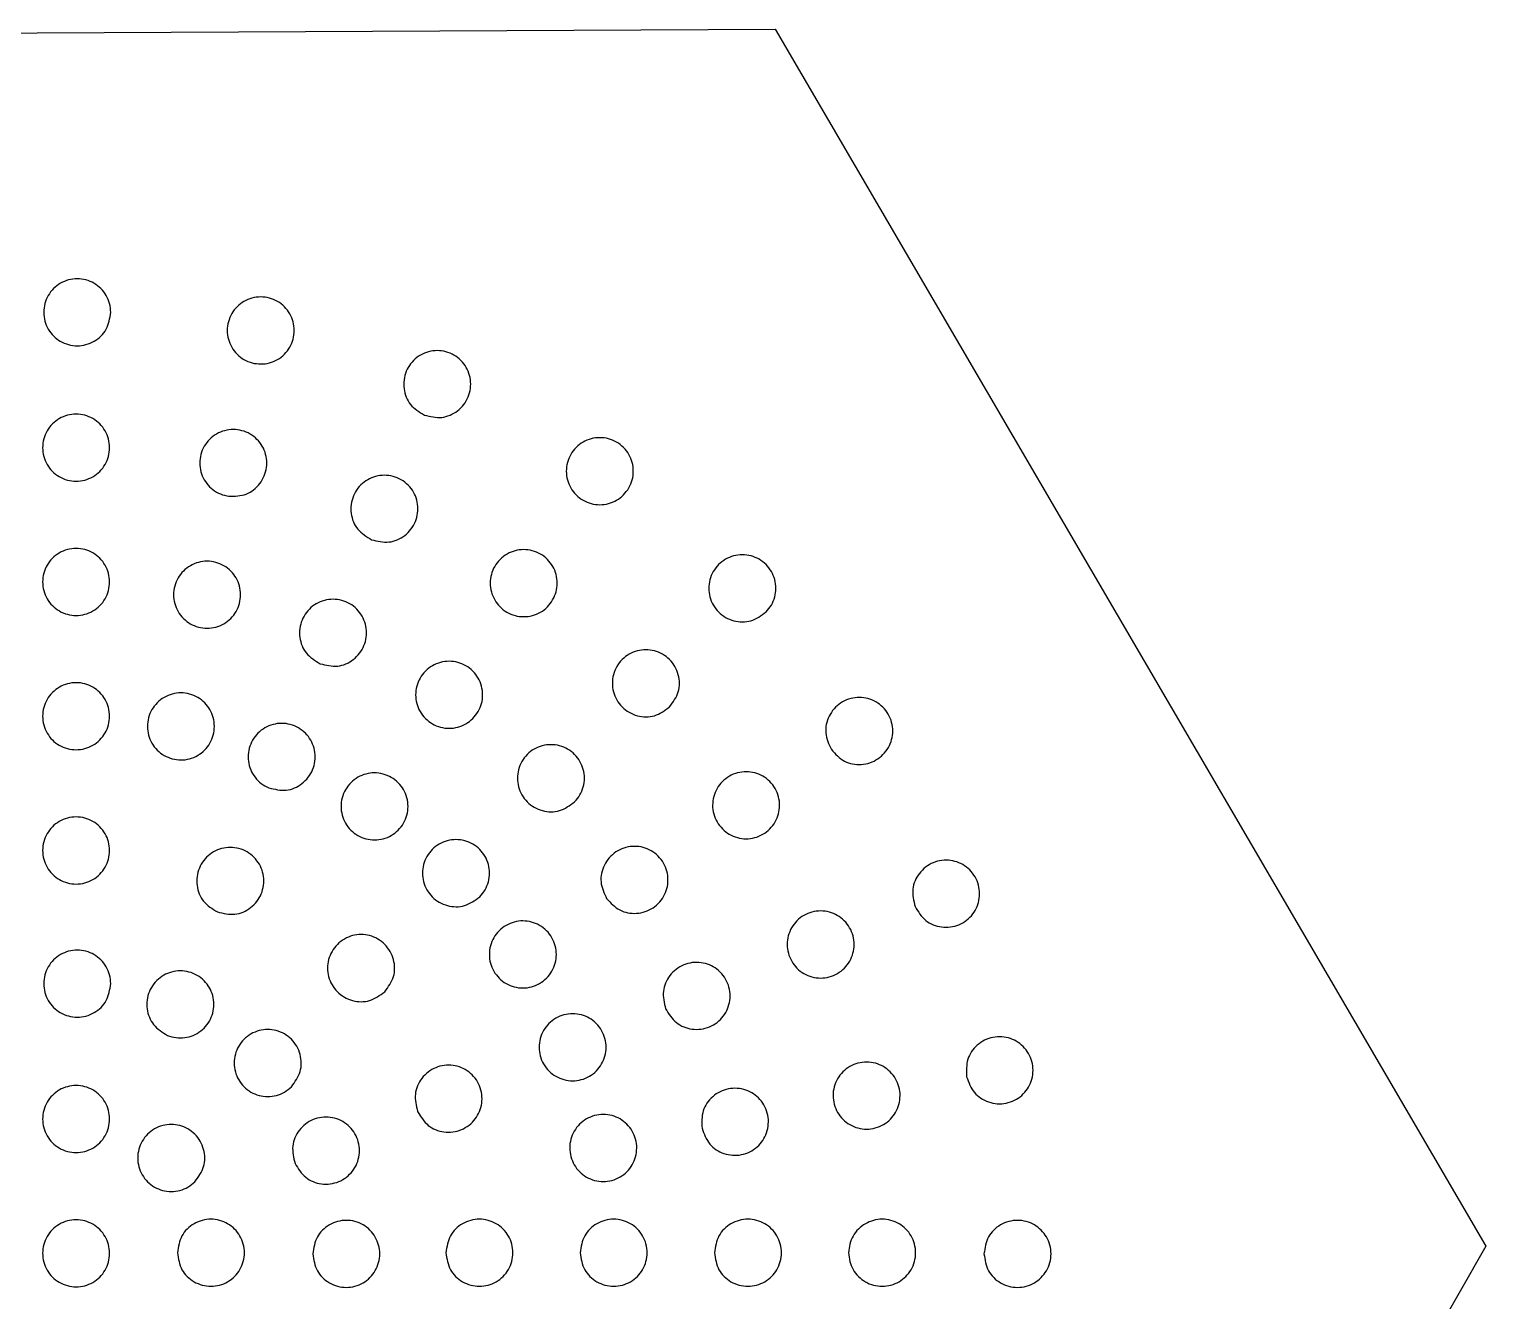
# Model space of a CAD drawing. Extents: x 3.8 to 51.7, y 2.8 to 44.4.
# Drawn here: x 26.94 to 51.72, y 22.8 to 44.43 of the extents above; entities that cross this region are included whole.
import ezdxf

# ---------------------------------------------------------------- set-up
doc = ezdxf.new("R2010")
doc.units = 0
doc.layers.add('Layer_1', color=7, linetype='CONTINUOUS')

msp = doc.modelspace()

# ---------------------------------------------------------------- linework, layer by layer
at = {"layer": 'Layer_1', "color": 1}
msp.add_lwpolyline([(39.628133, 44.428101), (51.718135, 23.730246), (39.838267, 2.911069), (15.868397, 2.789748), (3.778395, 23.487604), (15.658263, 44.30678), (39.628133, 44.428101)], close=True, dxfattribs=at)
at = {"layer": 'Layer_1', "color": 5}
for points in [[(28.327702, 39.612687), (28.327702, 39.612687)], [(30.768421, 38.744372), (30.768421, 38.744372)], [(33.663027, 37.864383), (33.663027, 37.864383)], [(28.308942, 37.310463), (28.308942, 37.310463)], [(30.30088, 36.490042), (30.30088, 36.490042)], [(37.120867, 36.593837), (37.120867, 36.593837)], [(32.76467, 35.744583), (32.76467, 35.744583)], [(28.308942, 35.026997), (28.308942, 35.026997)], [(35.82622, 34.690028), (35.82622, 34.690028)], [(39.473861, 34.51587), (39.473861, 34.51587)], [(29.855397, 34.250452), (29.855397, 34.250452)], [(31.890825, 33.634934), (31.890825, 33.634934)], [(28.308942, 32.743531), (28.308942, 32.743531)], [(34.557594, 32.791395), (34.557594, 32.791395)], [(37.832675, 32.901216), (37.832675, 32.901216)], [(29.409916, 32.010864), (29.409916, 32.010864)], [(40.58572, 32.176027), (40.58572, 32.176027)], [(31.016982, 31.525289), (31.016982, 31.525289)], [(36.218021, 31.286561), (36.218021, 31.286561)], [(33.288969, 30.892765), (33.288969, 30.892765)], [(38.661065, 30.912577), (38.661065, 30.912577)], [(28.308942, 30.460067), (28.308942, 30.460067)], [(34.603368, 29.671909), (34.603368, 29.671909)], [(36.762433, 29.643952), (36.762433, 29.643952)], [(42.010268, 29.506988), (42.010268, 29.506988)], [(30.143137, 29.415641), (30.143137, 29.415641)], [(39.876108, 28.643297), (39.876108, 28.643297)], [(34.863801, 28.375327), (34.863801, 28.375327)], [(28.327702, 28.195364), (28.327702, 28.195364)], [(32.988716, 28.057256), (32.988716, 28.057256)], [(37.766461, 27.769452), (37.766461, 27.769452)], [(29.293807, 27.316152), (29.293807, 27.316152)], [(35.656815, 26.895608), (35.656815, 26.895608)], [(42.886739, 26.611316), (42.886739, 26.611316)], [(31.400596, 26.442603), (31.400596, 26.442603)], [(33.547168, 26.021764), (33.547168, 26.021764)], [(40.625088, 26.180574), (40.625088, 26.180574)], [(28.308942, 25.893139), (28.308942, 25.893139)], [(38.385499, 25.735092), (38.385499, 25.735092)], [(36.145911, 25.28961), (36.145911, 25.28961)], [(31.462038, 25.137766), (31.462038, 25.137766)], [(29.759411, 24.827951), (29.759411, 24.827951)], [(28.308942, 23.609673), (28.308942, 23.609673)], [(29.461903, 23.619054), (29.461903, 23.619054)], [(31.764127, 23.600292), (31.764127, 23.600292)], [(34.028827, 23.619054), (34.028827, 23.619054)], [(36.312294, 23.619054), (36.312294, 23.619054)], [(38.595757, 23.619054), (38.595757, 23.619054)], [(40.879223, 23.619054), (40.879223, 23.619054)], [(43.181451, 23.600293), (43.181451, 23.600293)]]:
    msp.add_lwpolyline(points, close=True, dxfattribs=at)
for points, knots in [([(28.327702, 39.612687), (28.312037, 39.512215), (28.281171, 39.314252), (28.05427, 39.096317), (27.758277, 39.015539), (27.459211, 39.096382), (27.241343, 39.313997), (27.174443, 39.563296), (27.200973, 39.761833), (27.258503, 39.900934), (27.350096, 40.020349), (27.46953, 40.111934), (27.608549, 40.169516), (27.757757, 40.189215), (27.90698, 40.169516), (28.045955, 40.111933), (28.165552, 40.020353), (28.256534, 39.900916), (28.316335, 39.761898), (28.323902, 39.662562), (28.327702, 39.612687)], [0, 0, 0, 0, 0.297999, 0.58716, 0.88516, 1.183159, 1.47232, 1.77032, 1.919516, 2.067478, 2.216675, 2.365872, 2.513834, 2.66303, 2.812227, 2.960189, 3.109386, 3.258583, 3.406545, 3.555741, 3.555741, 3.555741, 3.555741]), ([(30.768421, 38.744372), (30.720246, 38.757829), (30.624295, 38.784631), (30.499614, 38.870403), (30.400226, 38.982942), (30.33372, 39.118089), (30.304426, 39.265699), (30.317137, 39.465614), (30.431418, 39.697033), (30.687424, 39.868093), (30.944967, 39.885113), (31.134516, 39.820355), (31.25972, 39.736794), (31.358972, 39.623663), (31.425497, 39.488657), (31.454851, 39.341076), (31.445062, 39.190892), (31.39663, 39.048379), (31.313041, 38.923308), (31.199889, 38.823874), (31.064997, 38.757942), (30.916983, 38.726411), (30.818079, 38.738368), (30.768421, 38.744372)], [0, 0, 0, 0, 0.149197, 0.297159, 0.446355, 0.595552, 0.743514, 0.892711, 1.19071, 1.479871, 1.777871, 1.927067, 2.075029, 2.224226, 2.373423, 2.521385, 2.670582, 2.819779, 2.967741, 3.116938, 3.266135, 3.414097, 3.563294, 3.563294, 3.563294, 3.563294]), ([(33.663027, 37.864383), (33.576211, 37.917318), (33.405155, 38.021619), (33.290443, 38.314448), (33.323228, 38.568304), (33.423823, 38.74185), (33.530184, 38.848292), (33.660509, 38.923581), (33.805898, 38.962486), (33.95637, 38.962485), (34.101762, 38.923583), (34.232077, 38.848283), (34.338477, 38.741884), (34.413773, 38.611569), (34.45269, 38.466178), (34.452633, 38.315703), (34.401048, 38.121856), (34.244727, 37.919171), (33.956552, 37.793222), (33.761846, 37.840426), (33.663027, 37.864383)], [0, 0, 0, 0, 0.298, 0.587161, 0.88516, 1.034357, 1.182319, 1.331516, 1.480713, 1.628675, 1.777872, 1.927068, 2.07503, 2.224227, 2.373424, 2.521386, 2.670583, 2.968583, 3.257744, 3.555743, 3.555743, 3.555743, 3.555743]), ([(28.308942, 37.310463), (28.305142, 37.260588), (28.297575, 37.161251), (28.237775, 37.022233), (28.146787, 36.902799), (28.027211, 36.811206), (27.888154, 36.753677), (27.689599, 36.727142), (27.440332, 36.794079), (27.222615, 37.011795), (27.155678, 37.261068), (27.182213, 37.459609), (27.239741, 37.598709), (27.331335, 37.718124), (27.450769, 37.80971), (27.589788, 37.867291), (27.738996, 37.88699), (27.888219, 37.867292), (28.027194, 37.809709), (28.146792, 37.718129), (28.237774, 37.598692), (28.297575, 37.459674), (28.305142, 37.360337), (28.308942, 37.310463)], [0, 0, 0, 0, 0.149197, 0.297159, 0.446355, 0.595552, 0.743514, 0.892711, 1.19071, 1.479871, 1.777871, 1.927067, 2.075029, 2.224226, 2.373423, 2.521385, 2.670582, 2.819779, 2.967741, 3.116938, 3.266135, 3.414097, 3.563294, 3.563294, 3.563294, 3.563294]), ([(30.30088, 36.490042), (30.252705, 36.503498), (30.156753, 36.5303), (30.032073, 36.616073), (29.93268, 36.728608), (29.866193, 36.863773), (29.836829, 37.011312), (29.846621, 37.16151), (29.89505, 37.304009), (29.978647, 37.429122), (30.091768, 37.528398), (30.226777, 37.594917), (30.374357, 37.624273), (30.524545, 37.614483), (30.667046, 37.566053), (30.792159, 37.482456), (30.891431, 37.369334), (30.957965, 37.234329), (30.987265, 37.086735), (30.974489, 36.886549), (30.860714, 36.657261), (30.602648, 36.477513), (30.402473, 36.485824), (30.30088, 36.490042)], [0, 0, 0, 0, 0.149197, 0.297159, 0.446355, 0.595552, 0.743514, 0.892711, 1.041908, 1.18987, 1.339067, 1.488264, 1.636226, 1.785423, 1.93462, 2.082582, 2.231778, 2.380975, 2.528937, 2.678134, 2.976133, 3.265294, 3.563294, 3.563294, 3.563294, 3.563294]), ([(37.120867, 36.593837), (37.089999, 36.554479), (37.028519, 36.476088), (36.901562, 36.393721), (36.759555, 36.344966), (36.609245, 36.335241), (36.461661, 36.364664), (36.281827, 36.452912), (36.111758, 36.647054), (36.051689, 36.949035), (36.134522, 37.193486), (36.266888, 37.343825), (36.392001, 37.427521), (36.534502, 37.475924), (36.68469, 37.485721), (36.83227, 37.456363), (36.967277, 37.389847), (37.080407, 37.290564), (37.163969, 37.165476), (37.212532, 37.022885), (37.221825, 36.87303), (37.194314, 36.724217), (37.145417, 36.637417), (37.120867, 36.593837)], [0, 0, 0, 0, 0.149197, 0.297159, 0.446355, 0.595552, 0.743514, 0.892711, 1.19071, 1.479871, 1.777871, 1.927067, 2.075029, 2.224226, 2.373423, 2.521385, 2.670582, 2.819779, 2.967741, 3.116938, 3.266135, 3.414097, 3.563294, 3.563294, 3.563294, 3.563294]), ([(32.76467, 35.744583), (32.677841, 35.797504), (32.506759, 35.901776), (32.39224, 36.19481), (32.430902, 36.499169), (32.619967, 36.744592), (32.904653, 36.862378), (33.211297, 36.822834), (33.456088, 36.633967), (33.574104, 36.349375), (33.534253, 36.042146), (33.346377, 35.799594), (33.058194, 35.673365), (32.863488, 35.720606), (32.76467, 35.744583)], [0, 0, 0, 0, 0.298, 0.587161, 0.88516, 1.18316, 1.472321, 1.77032, 2.06832, 2.357481, 2.65548, 2.95348, 3.242641, 3.54064, 3.54064, 3.54064, 3.54064]), ([(28.308942, 35.026997), (28.305142, 34.977122), (28.297575, 34.877785), (28.237774, 34.738768), (28.146792, 34.61933), (28.027194, 34.527751), (27.888219, 34.470168), (27.738996, 34.450469), (27.589788, 34.470168), (27.450769, 34.52775), (27.331335, 34.619335), (27.239741, 34.738751), (27.182213, 34.877851), (27.155678, 35.076391), (27.222615, 35.325665), (27.440332, 35.54338), (27.689599, 35.610318), (27.888154, 35.583783), (28.027211, 35.526254), (28.146787, 35.43466), (28.237775, 35.315227), (28.297575, 35.176208), (28.305142, 35.076872), (28.308942, 35.026997)], [0, 0, 0, 0, 0.149197, 0.297159, 0.446356, 0.595553, 0.743515, 0.892712, 1.041909, 1.189871, 1.339068, 1.488264, 1.636226, 1.785423, 2.083422, 2.372583, 2.670583, 2.819779, 2.967742, 3.116938, 3.266135, 3.414097, 3.563294, 3.563294, 3.563294, 3.563294]), ([(35.82622, 34.690028), (35.795352, 34.65067), (35.733871, 34.572278), (35.606914, 34.489913), (35.464909, 34.441151), (35.314589, 34.431451), (35.167044, 34.460783), (35.032025, 34.527308), (34.918908, 34.626583), (34.835308, 34.751695), (34.786885, 34.894199), (34.777071, 35.044376), (34.806517, 35.191995), (34.894758, 35.371817), (35.088903, 35.541893), (35.390884, 35.601959), (35.635331, 35.51913), (35.785681, 35.386756), (35.869342, 35.261666), (35.917878, 35.119076), (35.927178, 34.969221), (35.899666, 34.820408), (35.850769, 34.733609), (35.82622, 34.690028)], [0, 0, 0, 0, 0.149197, 0.297159, 0.446356, 0.595553, 0.743515, 0.892712, 1.041909, 1.189871, 1.339068, 1.488264, 1.636226, 1.785423, 2.083422, 2.372583, 2.670583, 2.819779, 2.967742, 3.116938, 3.266135, 3.414097, 3.563294, 3.563294, 3.563294, 3.563294]), ([(39.473861, 34.51587), (39.39174, 34.455902), (39.229934, 34.337746), (38.915387, 34.344087), (38.648969, 34.496267), (38.494663, 34.764903), (38.494484, 35.072837), (38.623459, 35.296422), (38.782605, 35.41805), (38.921644, 35.475729), (39.07085, 35.495402), (39.220063, 35.475711), (39.359081, 35.418125), (39.478516, 35.326549), (39.570104, 35.207103), (39.627656, 35.068116), (39.647468, 34.918791), (39.627347, 34.770002), (39.571333, 34.629416), (39.506442, 34.553823), (39.473861, 34.51587)], [0, 0, 0, 0, 0.298, 0.587161, 0.88516, 1.18316, 1.472321, 1.77032, 1.919517, 2.067479, 2.216676, 2.365873, 2.513835, 2.663032, 2.812229, 2.960191, 3.109387, 3.258584, 3.406546, 3.555743, 3.555743, 3.555743, 3.555743]), ([(29.855397, 34.250452), (29.807222, 34.263908), (29.71127, 34.290709), (29.586591, 34.376483), (29.487198, 34.489018), (29.42071, 34.624184), (29.391346, 34.771722), (29.401138, 34.921921), (29.449568, 35.064419), (29.533164, 35.189533), (29.64629, 35.288804), (29.78128, 35.355341), (29.928931, 35.384628), (30.128833, 35.371919), (30.360258, 35.257638), (30.531316, 35.00163), (30.548337, 34.744093), (30.483576, 34.554531), (30.400024, 34.429368), (30.286862, 34.32996), (30.151973, 34.26402), (30.003959, 34.232491), (29.905055, 34.244448), (29.855397, 34.250452)], [0, 0, 0, 0, 0.149197, 0.297159, 0.446356, 0.595553, 0.743515, 0.892712, 1.041909, 1.189871, 1.339068, 1.488264, 1.636226, 1.785423, 2.083422, 2.372583, 2.670583, 2.819779, 2.967742, 3.116938, 3.266135, 3.414097, 3.563294, 3.563294, 3.563294, 3.563294]), ([(31.890825, 33.634934), (31.80401, 33.68787), (31.632953, 33.79217), (31.518242, 34.084999), (31.551026, 34.338855), (31.651621, 34.512402), (31.757982, 34.618843), (31.888307, 34.694132), (32.033697, 34.733037), (32.184169, 34.733036), (32.32956, 34.694135), (32.459875, 34.618835), (32.566276, 34.512435), (32.641571, 34.38212), (32.680488, 34.236729), (32.680431, 34.086255), (32.628846, 33.892407), (32.472525, 33.689722), (32.184351, 33.563774), (31.989644, 33.610977), (31.890825, 33.634934)], [0, 0, 0, 0, 0.298, 0.587161, 0.88516, 1.034357, 1.182319, 1.331516, 1.480713, 1.628675, 1.777872, 1.927068, 2.07503, 2.224227, 2.373424, 2.521386, 2.670583, 2.968582, 3.257743, 3.555743, 3.555743, 3.555743, 3.555743]), ([(37.832675, 32.901216), (37.750555, 32.841248), (37.588749, 32.723092), (37.274196, 32.72943), (37.007801, 32.881622), (36.853411, 33.150215), (36.853536, 33.458306), (37.007417, 33.726475), (37.275585, 33.880356), (37.583676, 33.88048), (37.852269, 33.72609), (38.004461, 33.459695), (38.010799, 33.145142), (37.892643, 32.983336), (37.832675, 32.901216)], [0, 0, 0, 0, 0.298, 0.587161, 0.88516, 1.18316, 1.472321, 1.77032, 2.06832, 2.357481, 2.655481, 2.95348, 3.242641, 3.540641, 3.540641, 3.540641, 3.540641]), ([(34.557594, 32.791395), (34.526725, 32.752037), (34.465245, 32.673646), (34.338288, 32.59128), (34.196281, 32.542524), (34.045971, 32.532799), (33.898387, 32.562222), (33.718553, 32.65047), (33.548484, 32.844612), (33.488415, 33.146593), (33.571248, 33.391045), (33.703614, 33.541383), (33.828727, 33.625079), (33.971228, 33.673483), (34.121416, 33.68328), (34.268996, 33.653922), (34.404003, 33.587406), (34.517133, 33.488123), (34.600695, 33.363034), (34.649258, 33.220444), (34.658551, 33.070588), (34.63104, 32.921775), (34.582143, 32.834976), (34.557594, 32.791395)], [0, 0, 0, 0, 0.149197, 0.297159, 0.446355, 0.595552, 0.743514, 0.892711, 1.19071, 1.479871, 1.777871, 1.927067, 2.075029, 2.224226, 2.373423, 2.521385, 2.670582, 2.819779, 2.967741, 3.116938, 3.266135, 3.414097, 3.563294, 3.563294, 3.563294, 3.563294]), ([(28.308942, 32.743531), (28.305142, 32.693657), (28.297575, 32.59432), (28.237775, 32.455302), (28.146787, 32.335868), (28.027211, 32.244275), (27.888154, 32.186746), (27.689599, 32.160211), (27.440332, 32.227148), (27.222615, 32.444864), (27.155678, 32.694137), (27.182213, 32.892678), (27.239741, 33.031778), (27.331335, 33.151193), (27.450769, 33.242779), (27.589788, 33.30036), (27.738996, 33.320059), (27.888219, 33.300361), (28.027194, 33.242778), (28.146792, 33.151198), (28.237774, 33.031761), (28.297575, 32.892743), (28.305142, 32.793406), (28.308942, 32.743531)], [0, 0, 0, 0, 0.149197, 0.297159, 0.446355, 0.595552, 0.743514, 0.892711, 1.19071, 1.479871, 1.777871, 1.927067, 2.075029, 2.224226, 2.373423, 2.521385, 2.670582, 2.819779, 2.967741, 3.116938, 3.266135, 3.414097, 3.563294, 3.563294, 3.563294, 3.563294]), ([(29.409916, 32.010864), (29.361741, 32.024321), (29.265789, 32.051122), (29.141109, 32.136896), (29.041716, 32.24943), (28.975229, 32.384596), (28.945865, 32.532135), (28.955657, 32.682334), (29.004087, 32.824832), (29.087683, 32.949946), (29.200809, 33.049217), (29.335799, 33.115754), (29.483449, 33.145041), (29.683351, 33.132332), (29.914777, 33.018051), (30.085834, 32.762042), (30.102856, 32.504506), (30.038095, 32.314944), (29.954543, 32.189781), (29.841381, 32.090372), (29.706491, 32.024433), (29.558478, 31.992903), (29.459573, 32.004861), (29.409916, 32.010864)], [0, 0, 0, 0, 0.149197, 0.297159, 0.446356, 0.595553, 0.743515, 0.892712, 1.041909, 1.189871, 1.339068, 1.488264, 1.636226, 1.785423, 2.083422, 2.372583, 2.670583, 2.819779, 2.967742, 3.116938, 3.266135, 3.414097, 3.563294, 3.563294, 3.563294, 3.563294]), ([(40.58572, 32.176027), (40.542926, 32.268269), (40.458607, 32.450017), (40.526189, 32.757289), (40.727428, 32.988875), (41.020979, 33.087897), (41.323126, 33.02767), (41.556121, 32.824428), (41.654729, 32.531392), (41.594745, 32.229197), (41.390922, 31.995885), (41.099954, 31.898588), (40.790209, 31.953739), (40.654564, 32.101191), (40.58572, 32.176027)], [0, 0, 0, 0, 0.298, 0.587161, 0.88516, 1.18316, 1.472321, 1.77032, 2.06832, 2.357481, 2.655481, 2.95348, 3.242641, 3.540641, 3.540641, 3.540641, 3.540641]), ([(31.016982, 31.525289), (30.972357, 31.547886), (30.883478, 31.592891), (30.777928, 31.70134), (30.702399, 31.831103), (30.663559, 31.976643), (30.663543, 32.127075), (30.702449, 32.272477), (30.777747, 32.402789), (30.884146, 32.509191), (31.014465, 32.584484), (31.159841, 32.623408), (31.31037, 32.623327), (31.503947, 32.571861), (31.708667, 32.414651), (31.826343, 32.130089), (31.786584, 31.822851), (31.598684, 31.580301), (31.310507, 31.454071), (31.1158, 31.501313), (31.016982, 31.525289)], [0, 0, 0, 0, 0.149197, 0.297159, 0.446355, 0.595552, 0.743514, 0.892711, 1.041907, 1.189869, 1.339066, 1.488263, 1.636225, 1.785421, 2.083421, 2.372582, 2.670582, 2.968582, 3.257743, 3.555742, 3.555742, 3.555742, 3.555742]), ([(36.218021, 31.286561), (36.135899, 31.226593), (35.974093, 31.108437), (35.659546, 31.114778), (35.393129, 31.266958), (35.238822, 31.535594), (35.238643, 31.843528), (35.367618, 32.067114), (35.526765, 32.188741), (35.665803, 32.246421), (35.815009, 32.266093), (35.964222, 32.246402), (36.10324, 32.188817), (36.222675, 32.09724), (36.314263, 31.977794), (36.371816, 31.838807), (36.391627, 31.689482), (36.371506, 31.540693), (36.315492, 31.400107), (36.250601, 31.324514), (36.218021, 31.286561)], [0, 0, 0, 0, 0.298, 0.587161, 0.88516, 1.18316, 1.472321, 1.77032, 1.919517, 2.067479, 2.216676, 2.365873, 2.513835, 2.663032, 2.812229, 2.960191, 3.109387, 3.258584, 3.406546, 3.555743, 3.555743, 3.555743, 3.555743]), ([(33.288969, 30.892765), (33.258101, 30.853407), (33.196621, 30.775016), (33.069664, 30.692649), (32.927657, 30.643894), (32.777347, 30.634169), (32.629762, 30.663591), (32.449937, 30.751846), (32.279801, 30.945936), (32.22, 31.248128), (32.318553, 31.541177), (32.55158, 31.744372), (32.853654, 31.804767), (33.098078, 31.721858), (33.248431, 31.589494), (33.332091, 31.464402), (33.380628, 31.321813), (33.389928, 31.171957), (33.362415, 31.023145), (33.313519, 30.936345), (33.288969, 30.892765)], [0, 0, 0, 0, 0.149197, 0.297159, 0.446355, 0.595552, 0.743514, 0.892711, 1.19071, 1.479871, 1.777871, 2.07587, 2.365031, 2.66303, 2.812227, 2.960189, 3.109386, 3.258583, 3.406545, 3.555741, 3.555741, 3.555741, 3.555741]), ([(38.661065, 30.912577), (38.636515, 30.956157), (38.587619, 31.042957), (38.560106, 31.19177), (38.569406, 31.341625), (38.617943, 31.484215), (38.701603, 31.609307), (38.851956, 31.74167), (39.09638, 31.82458), (39.398454, 31.764184), (39.631481, 31.560989), (39.730034, 31.26794), (39.670233, 30.965747), (39.500098, 30.771658), (39.320273, 30.683403), (39.172687, 30.653981), (39.022377, 30.663706), (38.88037, 30.712461), (38.753414, 30.794828), (38.691933, 30.873219), (38.661065, 30.912577)], [0, 0, 0, 0, 0.149197, 0.297159, 0.446356, 0.595552, 0.743515, 0.892711, 1.190711, 1.479872, 1.777871, 2.075871, 2.365032, 2.663032, 2.812228, 2.96019, 3.109387, 3.258584, 3.406546, 3.555743, 3.555743, 3.555743, 3.555743]), ([(28.308942, 30.460067), (28.305142, 30.410192), (28.297575, 30.310855), (28.237774, 30.171838), (28.146792, 30.0524), (28.027194, 29.960821), (27.888219, 29.903238), (27.738996, 29.883539), (27.589788, 29.903238), (27.450769, 29.96082), (27.331335, 30.052405), (27.239741, 30.171821), (27.182213, 30.310921), (27.155678, 30.509461), (27.222615, 30.758735), (27.440332, 30.97645), (27.689599, 31.043388), (27.888154, 31.016853), (28.027211, 30.959324), (28.146787, 30.86773), (28.237775, 30.748297), (28.297575, 30.609278), (28.305142, 30.509942), (28.308942, 30.460067)], [0, 0, 0, 0, 0.149197, 0.297159, 0.446356, 0.595553, 0.743515, 0.892712, 1.041909, 1.189871, 1.339068, 1.488264, 1.636226, 1.785423, 2.083422, 2.372583, 2.670583, 2.819779, 2.967742, 3.116938, 3.266135, 3.414097, 3.563294, 3.563294, 3.563294, 3.563294]), ([(30.143137, 29.415641), (30.056321, 29.468577), (29.885265, 29.572877), (29.770553, 29.865706), (29.803338, 30.119563), (29.903933, 30.293108), (30.010293, 30.399552), (30.140623, 30.474834), (30.285996, 30.513761), (30.436525, 30.513679), (30.630102, 30.462213), (30.834822, 30.305003), (30.952498, 30.020441), (30.91274, 29.713203), (30.724839, 29.470653), (30.436662, 29.344423), (30.241955, 29.391665), (30.143137, 29.415641)], [0, 0, 0, 0, 0.298, 0.587161, 0.88516, 1.034357, 1.182319, 1.331516, 1.480713, 1.628675, 1.777871, 2.075871, 2.365032, 2.663032, 2.961031, 3.250192, 3.548192, 3.548192, 3.548192, 3.548192]), ([(34.603368, 29.671909), (34.521247, 29.611941), (34.359441, 29.493785), (34.044894, 29.500125), (33.778476, 29.652306), (33.624169, 29.920941), (33.62399, 30.228875), (33.752966, 30.452461), (33.912112, 30.574089), (34.051151, 30.631768), (34.200357, 30.651441), (34.34957, 30.631749), (34.488587, 30.574164), (34.608023, 30.482587), (34.69961, 30.363142), (34.757163, 30.224154), (34.776975, 30.074829), (34.756854, 29.926041), (34.700839, 29.785454), (34.635948, 29.709862), (34.603368, 29.671909)], [0, 0, 0, 0, 0.298, 0.587161, 0.88516, 1.18316, 1.472321, 1.77032, 1.919517, 2.067479, 2.216676, 2.365873, 2.513835, 2.663032, 2.812229, 2.960191, 3.109387, 3.258584, 3.406546, 3.555743, 3.555743, 3.555743, 3.555743]), ([(36.762433, 29.643952), (36.719638, 29.736193), (36.635319, 29.917941), (36.702901, 30.225213), (36.90414, 30.456799), (37.197692, 30.555822), (37.499838, 30.495594), (37.732834, 30.292353), (37.831441, 29.999316), (37.771457, 29.697121), (37.567635, 29.463809), (37.276667, 29.366513), (36.966922, 29.421663), (36.831276, 29.569116), (36.762433, 29.643952)], [0, 0, 0, 0, 0.298, 0.587161, 0.88516, 1.18316, 1.472321, 1.77032, 2.06832, 2.357481, 2.65548, 2.95348, 3.242641, 3.54064, 3.54064, 3.54064, 3.54064]), ([(42.010268, 29.506988), (41.986292, 29.605806), (41.93905, 29.800512), (42.065279, 30.088695), (42.307831, 30.276571), (42.615061, 30.316422), (42.899652, 30.198406), (43.08852, 29.953615), (43.128064, 29.646971), (43.010278, 29.362285), (42.764855, 29.17322), (42.460496, 29.134558), (42.167462, 29.249077), (42.063189, 29.420159), (42.010268, 29.506988)], [0, 0, 0, 0, 0.298, 0.587161, 0.88516, 1.18316, 1.472321, 1.77032, 2.06832, 2.357481, 2.65548, 2.95348, 3.242641, 3.540641, 3.540641, 3.540641, 3.540641]), ([(34.863801, 28.375327), (34.839252, 28.418907), (34.790355, 28.505707), (34.762843, 28.654519), (34.772143, 28.804375), (34.820679, 28.946964), (34.90434, 29.072057), (35.054693, 29.20442), (35.299116, 29.287329), (35.60119, 29.226934), (35.834218, 29.023738), (35.93277, 28.730689), (35.87297, 28.428497), (35.702834, 28.234407), (35.523009, 28.146152), (35.375424, 28.116731), (35.225114, 28.126455), (35.083106, 28.175211), (34.95615, 28.257577), (34.894669, 28.335968), (34.863801, 28.375327)], [0, 0, 0, 0, 0.149197, 0.297159, 0.446356, 0.595552, 0.743515, 0.892711, 1.190711, 1.479872, 1.777871, 2.075871, 2.365032, 2.663032, 2.812228, 2.96019, 3.109387, 3.258584, 3.406546, 3.555743, 3.555743, 3.555743, 3.555743]), ([(39.876108, 28.643297), (39.860532, 28.690829), (39.829509, 28.7855), (39.831557, 28.93682), (39.869913, 29.081982), (39.945335, 29.212363), (40.051792, 29.31873), (40.225079, 29.419218), (40.480981, 29.45285), (40.765468, 29.334683), (40.954377, 29.08993), (40.993865, 28.783285), (40.876258, 28.498566), (40.671527, 28.341398), (40.477939, 28.28992), (40.32745, 28.289857), (40.181925, 28.328719), (40.052158, 28.404241), (39.94371, 28.509793), (39.898704, 28.598672), (39.876108, 28.643297)], [0, 0, 0, 0, 0.149197, 0.297159, 0.446356, 0.595552, 0.743515, 0.892711, 1.190711, 1.479872, 1.777872, 2.075871, 2.365032, 2.663032, 2.812228, 2.960191, 3.109387, 3.258584, 3.406546, 3.555743, 3.555743, 3.555743, 3.555743]), ([(32.988716, 28.057256), (32.906595, 27.997289), (32.744789, 27.879133), (32.430237, 27.88547), (32.163841, 28.037663), (32.009452, 28.306255), (32.009576, 28.614346), (32.163457, 28.882515), (32.431626, 29.036396), (32.739717, 29.03652), (33.008309, 28.88213), (33.160501, 28.615735), (33.166839, 28.301183), (33.048683, 28.139377), (32.988716, 28.057256)], [0, 0, 0, 0, 0.298, 0.587161, 0.88516, 1.18316, 1.472321, 1.77032, 2.06832, 2.357481, 2.655481, 2.95348, 3.242641, 3.540641, 3.540641, 3.540641, 3.540641]), ([(28.327702, 28.195364), (28.312037, 28.094892), (28.281171, 27.896928), (28.05427, 27.678994), (27.758277, 27.598216), (27.459211, 27.679059), (27.241343, 27.896674), (27.174443, 28.145972), (27.200973, 28.344509), (27.258503, 28.48361), (27.350096, 28.603025), (27.46953, 28.694611), (27.608549, 28.752192), (27.757757, 28.771892), (27.90698, 28.752193), (28.045955, 28.69461), (28.165552, 28.60303), (28.256534, 28.483593), (28.316335, 28.344575), (28.323902, 28.245238), (28.327702, 28.195364)], [0, 0, 0, 0, 0.297999, 0.58716, 0.88516, 1.183159, 1.47232, 1.77032, 1.919516, 2.067478, 2.216675, 2.365872, 2.513834, 2.66303, 2.812227, 2.960189, 3.109386, 3.258583, 3.406545, 3.555741, 3.555741, 3.555741, 3.555741]), ([(37.766461, 27.769452), (37.742484, 27.86827), (37.695243, 28.062976), (37.821472, 28.351159), (38.064024, 28.539035), (38.371253, 28.578886), (38.655845, 28.46087), (38.844712, 28.216079), (38.884256, 27.909435), (38.76647, 27.624749), (38.521047, 27.435684), (38.216688, 27.397022), (37.923654, 27.511541), (37.819382, 27.682623), (37.766461, 27.769452)], [0, 0, 0, 0, 0.298, 0.587161, 0.88516, 1.18316, 1.472321, 1.77032, 2.06832, 2.357481, 2.65548, 2.95348, 3.242641, 3.540641, 3.540641, 3.540641, 3.540641]), ([(29.293807, 27.316152), (29.206978, 27.369073), (29.035896, 27.473346), (28.921377, 27.76638), (28.960039, 28.070738), (29.149104, 28.316162), (29.433788, 28.433947), (29.740443, 28.39441), (29.985193, 28.205515), (30.10336, 27.921024), (30.069728, 27.665123), (29.96924, 27.491836), (29.862873, 27.385379), (29.732493, 27.309957), (29.587331, 27.271601), (29.43601, 27.269553), (29.341339, 27.300576), (29.293807, 27.316152)], [0, 0, 0, 0, 0.298, 0.587161, 0.885161, 1.18316, 1.472321, 1.770321, 2.068321, 2.357482, 2.655481, 2.804678, 2.95264, 3.101837, 3.251033, 3.398995, 3.548192, 3.548192, 3.548192, 3.548192]), ([(35.656815, 26.895608), (35.641239, 26.94314), (35.610216, 27.037811), (35.612264, 27.189132), (35.65062, 27.334294), (35.726042, 27.464675), (35.832499, 27.571042), (36.005786, 27.671529), (36.261688, 27.705161), (36.546175, 27.586994), (36.735084, 27.342242), (36.774572, 27.035597), (36.656965, 26.750878), (36.452234, 26.593709), (36.258646, 26.542232), (36.108157, 26.542168), (35.962632, 26.58103), (35.832865, 26.656553), (35.724417, 26.762105), (35.679411, 26.850984), (35.656815, 26.895608)], [0, 0, 0, 0, 0.149197, 0.297159, 0.446356, 0.595552, 0.743515, 0.892711, 1.190711, 1.479872, 1.777872, 2.075871, 2.365032, 2.663032, 2.812228, 2.960191, 3.109387, 3.258584, 3.406546, 3.555743, 3.555743, 3.555743, 3.555743]), ([(31.400596, 26.442603), (31.362643, 26.410023), (31.28705, 26.345132), (31.146464, 26.289118), (30.997675, 26.268997), (30.84835, 26.288809), (30.709363, 26.346361), (30.589917, 26.437949), (30.49834, 26.557384), (30.440755, 26.696402), (30.421064, 26.845615), (30.440736, 26.994821), (30.498416, 27.13386), (30.620043, 27.293006), (30.843629, 27.421981), (31.151563, 27.421802), (31.420199, 27.267495), (31.572379, 27.001078), (31.57872, 26.686531), (31.460563, 26.524725), (31.400596, 26.442603)], [0, 0, 0, 0, 0.149197, 0.297159, 0.446356, 0.595552, 0.743515, 0.892711, 1.041908, 1.18987, 1.339067, 1.488264, 1.636226, 1.785423, 2.083422, 2.372583, 2.670583, 2.968583, 3.257744, 3.555743, 3.555743, 3.555743, 3.555743]), ([(42.886739, 26.611316), (42.882502, 26.712912), (42.874153, 26.913093), (43.054179, 27.171113), (43.328723, 27.308059), (43.637824, 27.287207), (43.893923, 27.115938), (44.031405, 26.839004), (44.010366, 26.530538), (43.839304, 26.274301), (43.561711, 26.136748), (43.255659, 26.158206), (42.990597, 26.327693), (42.921704, 26.515831), (42.886739, 26.611316)], [0, 0, 0, 0, 0.298, 0.587161, 0.88516, 1.18316, 1.472321, 1.77032, 2.06832, 2.357481, 2.65548, 2.95348, 3.242641, 3.540641, 3.540641, 3.540641, 3.540641]), ([(33.547168, 26.021764), (33.523191, 26.120582), (33.475949, 26.315287), (33.602179, 26.603471), (33.844731, 26.791347), (34.15196, 26.831198), (34.436552, 26.713182), (34.625419, 26.46839), (34.664963, 26.161747), (34.547177, 25.87706), (34.301754, 25.687995), (33.997395, 25.649333), (33.704361, 25.763852), (33.600089, 25.934935), (33.547168, 26.021764)], [0, 0, 0, 0, 0.298, 0.587161, 0.88516, 1.18316, 1.472321, 1.77032, 2.06832, 2.357481, 2.65548, 2.95348, 3.242641, 3.540641, 3.540641, 3.540641, 3.540641]), ([(40.625088, 26.180574), (40.619085, 26.230231), (40.607127, 26.329135), (40.638657, 26.477149), (40.704596, 26.612039), (40.804005, 26.7252), (40.929168, 26.808755), (41.118729, 26.873505), (41.376275, 26.856566), (41.632243, 26.68517), (41.769773, 26.408265), (41.748678, 26.099809), (41.577786, 25.843504), (41.346326, 25.729297), (41.146415, 25.716576), (40.998805, 25.745873), (40.863659, 25.812378), (40.751119, 25.911766), (40.665347, 26.036447), (40.638545, 26.132398), (40.625088, 26.180574)], [0, 0, 0, 0, 0.149197, 0.297159, 0.446356, 0.595552, 0.743515, 0.892711, 1.190711, 1.479872, 1.777872, 2.075871, 2.365032, 2.663032, 2.812229, 2.960191, 3.109387, 3.258584, 3.406546, 3.555743, 3.555743, 3.555743, 3.555743]), ([(28.308942, 25.893139), (28.305142, 25.843265), (28.297575, 25.743928), (28.237775, 25.60491), (28.146787, 25.485476), (28.027211, 25.393882), (27.888154, 25.336353), (27.689599, 25.309819), (27.440332, 25.376756), (27.222615, 25.594471), (27.155678, 25.843745), (27.182213, 26.042286), (27.239741, 26.181386), (27.331335, 26.300801), (27.450769, 26.392386), (27.589788, 26.449968), (27.738996, 26.469667), (27.888219, 26.449968), (28.027194, 26.392386), (28.146792, 26.300806), (28.237774, 26.181368), (28.297575, 26.042351), (28.305142, 25.943014), (28.308942, 25.893139)], [0, 0, 0, 0, 0.149197, 0.297159, 0.446355, 0.595552, 0.743514, 0.892711, 1.19071, 1.479871, 1.777871, 1.927067, 2.075029, 2.224226, 2.373423, 2.521385, 2.670582, 2.819779, 2.967741, 3.116938, 3.266135, 3.414097, 3.563294, 3.563294, 3.563294, 3.563294]), ([(38.385499, 25.735092), (38.381262, 25.836688), (38.372913, 26.036869), (38.552938, 26.294889), (38.827483, 26.431835), (39.136583, 26.410983), (39.392683, 26.239714), (39.530165, 25.96278), (39.509126, 25.654314), (39.338063, 25.398077), (39.060471, 25.260524), (38.754418, 25.281982), (38.489356, 25.451469), (38.420464, 25.639607), (38.385499, 25.735092)], [0, 0, 0, 0, 0.298, 0.587161, 0.88516, 1.18316, 1.472321, 1.77032, 2.06832, 2.357481, 2.655481, 2.95348, 3.242641, 3.540641, 3.540641, 3.540641, 3.540641]), ([(29.759411, 24.827951), (29.721458, 24.795371), (29.645865, 24.73048), (29.505279, 24.674466), (29.35649, 24.654345), (29.207165, 24.674156), (29.068178, 24.731709), (28.948732, 24.823297), (28.857155, 24.942732), (28.79957, 25.08175), (28.779879, 25.230963), (28.799551, 25.380168), (28.857231, 25.519207), (28.978858, 25.678354), (29.202444, 25.807329), (29.510378, 25.80715), (29.779014, 25.652843), (29.931194, 25.386426), (29.937535, 25.071879), (29.819379, 24.910072), (29.759411, 24.827951)], [0, 0, 0, 0, 0.149197, 0.297159, 0.446356, 0.595552, 0.743515, 0.892711, 1.041908, 1.18987, 1.339067, 1.488264, 1.636226, 1.785423, 2.083422, 2.372583, 2.670583, 2.968583, 3.257744, 3.555743, 3.555743, 3.555743, 3.555743]), ([(31.462038, 25.137766), (31.43808, 25.236585), (31.390877, 25.431292), (31.516825, 25.719466), (31.71951, 25.875788), (31.913358, 25.927372), (32.063832, 25.927429), (32.209223, 25.888513), (32.339538, 25.813217), (32.445938, 25.706816), (32.521238, 25.576502), (32.560139, 25.43111), (32.56014, 25.280638), (32.521235, 25.135249), (32.445947, 25.004923), (32.339505, 24.898562), (32.165958, 24.797968), (31.912102, 24.765183), (31.619273, 24.879894), (31.514973, 25.050951), (31.462038, 25.137766)], [0, 0, 0, 0, 0.298, 0.587161, 0.88516, 1.034357, 1.182319, 1.331516, 1.480713, 1.628675, 1.777872, 1.927068, 2.07503, 2.224227, 2.373424, 2.521386, 2.670583, 2.968582, 3.257743, 3.555743, 3.555743, 3.555743, 3.555743]), ([(36.145911, 25.28961), (36.139907, 25.339267), (36.127949, 25.438172), (36.159479, 25.586185), (36.225418, 25.721075), (36.324827, 25.834236), (36.44999, 25.917791), (36.639551, 25.982541), (36.897098, 25.965603), (37.153065, 25.794206), (37.290595, 25.517302), (37.269501, 25.208845), (37.098608, 24.952541), (36.867148, 24.838333), (36.667238, 24.825612), (36.519627, 24.854909), (36.384481, 24.921414), (36.271941, 25.020802), (36.186169, 25.145483), (36.159367, 25.241435), (36.145911, 25.28961)], [0, 0, 0, 0, 0.149197, 0.297159, 0.446356, 0.595552, 0.743515, 0.892711, 1.190711, 1.479872, 1.777872, 2.075871, 2.365032, 2.663032, 2.812229, 2.960191, 3.109387, 3.258584, 3.406546, 3.555743, 3.555743, 3.555743, 3.555743]), ([(28.308942, 23.609673), (28.305142, 23.559799), (28.297575, 23.460462), (28.237775, 23.321444), (28.146787, 23.20201), (28.027212, 23.110417), (27.888153, 23.052886), (27.689602, 23.026361), (27.440309, 23.093219), (27.222697, 23.311259), (27.141832, 23.609673), (27.222697, 23.908088), (27.440309, 24.126128), (27.689602, 24.192986), (27.888153, 24.166461), (28.027212, 24.10893), (28.146787, 24.017337), (28.237775, 23.897903), (28.297575, 23.758885), (28.305142, 23.659548), (28.308942, 23.609673)], [0, 0, 0, 0, 0.149197, 0.297159, 0.446356, 0.595552, 0.743515, 0.892711, 1.190711, 1.479872, 1.777872, 2.075871, 2.365032, 2.663032, 2.812229, 2.960191, 3.109387, 3.258584, 3.406546, 3.555743, 3.555743, 3.555743, 3.555743]), ([(29.461903, 23.619054), (29.477586, 23.719519), (29.508486, 23.917468), (29.735127, 24.135508), (29.982205, 24.202366), (30.181037, 24.175842), (30.320079, 24.118311), (30.43951, 24.026717), (30.531091, 23.907284), (30.588674, 23.768265), (30.608373, 23.619054), (30.588674, 23.469843), (30.531092, 23.330824), (30.43951, 23.21139), (30.320079, 23.119797), (30.181037, 23.062266), (29.982205, 23.035742), (29.735127, 23.102599), (29.508486, 23.32064), (29.477586, 23.518589), (29.461903, 23.619054)], [0, 0, 0, 0, 0.298, 0.587161, 0.88516, 1.034357, 1.182319, 1.331516, 1.480712, 1.628675, 1.777871, 1.927068, 2.07503, 2.224227, 2.373424, 2.521386, 2.670583, 2.968582, 3.257743, 3.555743, 3.555743, 3.555743, 3.555743]), ([(31.764127, 23.600292), (31.77981, 23.700757), (31.81071, 23.898707), (32.037351, 24.116747), (32.28443, 24.183604), (32.483262, 24.15708), (32.622304, 24.099549), (32.741735, 24.007956), (32.833316, 23.888522), (32.890898, 23.749504), (32.910597, 23.600292), (32.890898, 23.451081), (32.833316, 23.312063), (32.741735, 23.192629), (32.622304, 23.101036), (32.483262, 23.043504), (32.28443, 23.01698), (32.037351, 23.083838), (31.81071, 23.301878), (31.77981, 23.499828), (31.764127, 23.600292)], [0, 0, 0, 0, 0.298, 0.587161, 0.88516, 1.034357, 1.182319, 1.331516, 1.480713, 1.628675, 1.777872, 1.927068, 2.07503, 2.224227, 2.373424, 2.521386, 2.670583, 2.968583, 3.257744, 3.555743, 3.555743, 3.555743, 3.555743]), ([(34.028827, 23.619054), (34.04451, 23.719519), (34.07541, 23.917468), (34.302051, 24.135508), (34.54913, 24.202366), (34.747962, 24.175842), (34.887004, 24.118311), (35.006435, 24.026717), (35.098016, 23.907284), (35.155598, 23.768265), (35.175297, 23.619054), (35.155598, 23.469843), (35.098016, 23.330824), (35.006435, 23.21139), (34.887004, 23.119797), (34.747962, 23.062266), (34.54913, 23.035742), (34.302051, 23.102599), (34.07541, 23.32064), (34.04451, 23.518589), (34.028827, 23.619054)], [0, 0, 0, 0, 0.298, 0.587161, 0.88516, 1.034357, 1.182319, 1.331516, 1.480712, 1.628675, 1.777871, 1.927068, 2.07503, 2.224227, 2.373424, 2.521386, 2.670583, 2.968582, 3.257743, 3.555743, 3.555743, 3.555743, 3.555743]), ([(36.312294, 23.619054), (36.327959, 23.719525), (36.358824, 23.917488), (36.585727, 24.135429), (36.881713, 24.216183), (37.180806, 24.135429), (37.398572, 23.917488), (37.479385, 23.619054), (37.398572, 23.32062), (37.180807, 23.102678), (36.881713, 23.021924), (36.585727, 23.102678), (36.358824, 23.32062), (36.327959, 23.518582), (36.312294, 23.619054)], [0, 0, 0, 0, 0.298, 0.587161, 0.88516, 1.18316, 1.472321, 1.77032, 2.06832, 2.357481, 2.65548, 2.95348, 3.242641, 3.540641, 3.540641, 3.540641, 3.540641]), ([(38.595757, 23.619054), (38.611422, 23.719525), (38.642287, 23.917488), (38.86919, 24.135429), (39.165176, 24.216183), (39.46427, 24.135429), (39.682035, 23.917488), (39.762848, 23.619054), (39.682035, 23.32062), (39.46427, 23.102678), (39.165176, 23.021924), (38.86919, 23.102678), (38.642287, 23.32062), (38.611422, 23.518582), (38.595757, 23.619054)], [0, 0, 0, 0, 0.298, 0.587161, 0.88516, 1.18316, 1.472321, 1.77032, 2.06832, 2.357481, 2.65548, 2.95348, 3.242641, 3.540641, 3.540641, 3.540641, 3.540641]), ([(40.879223, 23.619054), (40.883022, 23.668929), (40.89059, 23.768265), (40.95039, 23.907284), (41.041378, 24.026717), (41.160953, 24.118311), (41.300011, 24.175842), (41.498562, 24.202366), (41.747856, 24.135508), (41.965467, 23.917468), (42.046333, 23.619054), (41.965467, 23.32064), (41.747856, 23.102599), (41.498562, 23.035742), (41.300011, 23.062266), (41.160953, 23.119797), (41.041378, 23.21139), (40.95039, 23.330824), (40.89059, 23.469843), (40.883022, 23.569179), (40.879223, 23.619054)], [0, 0, 0, 0, 0.149197, 0.297159, 0.446356, 0.595552, 0.743515, 0.892711, 1.190711, 1.479872, 1.777871, 2.075871, 2.365032, 2.663032, 2.812228, 2.96019, 3.109387, 3.258584, 3.406546, 3.555743, 3.555743, 3.555743, 3.555743]), ([(43.181451, 23.600293), (43.197115, 23.700764), (43.22798, 23.898727), (43.454884, 24.116668), (43.75087, 24.197422), (44.049963, 24.116668), (44.267728, 23.898727), (44.348542, 23.600293), (44.267728, 23.301859), (44.049963, 23.083918), (43.75087, 23.003164), (43.454884, 23.083918), (43.22798, 23.301859), (43.197115, 23.499822), (43.181451, 23.600293)], [0, 0, 0, 0, 0.298, 0.587161, 0.88516, 1.18316, 1.472321, 1.77032, 2.06832, 2.357481, 2.655481, 2.95348, 3.242641, 3.540641, 3.540641, 3.540641, 3.540641])]:
    msp.add_open_spline(points, degree=3, knots=knots, dxfattribs=at)

doc.saveas('drawing.dxf')
